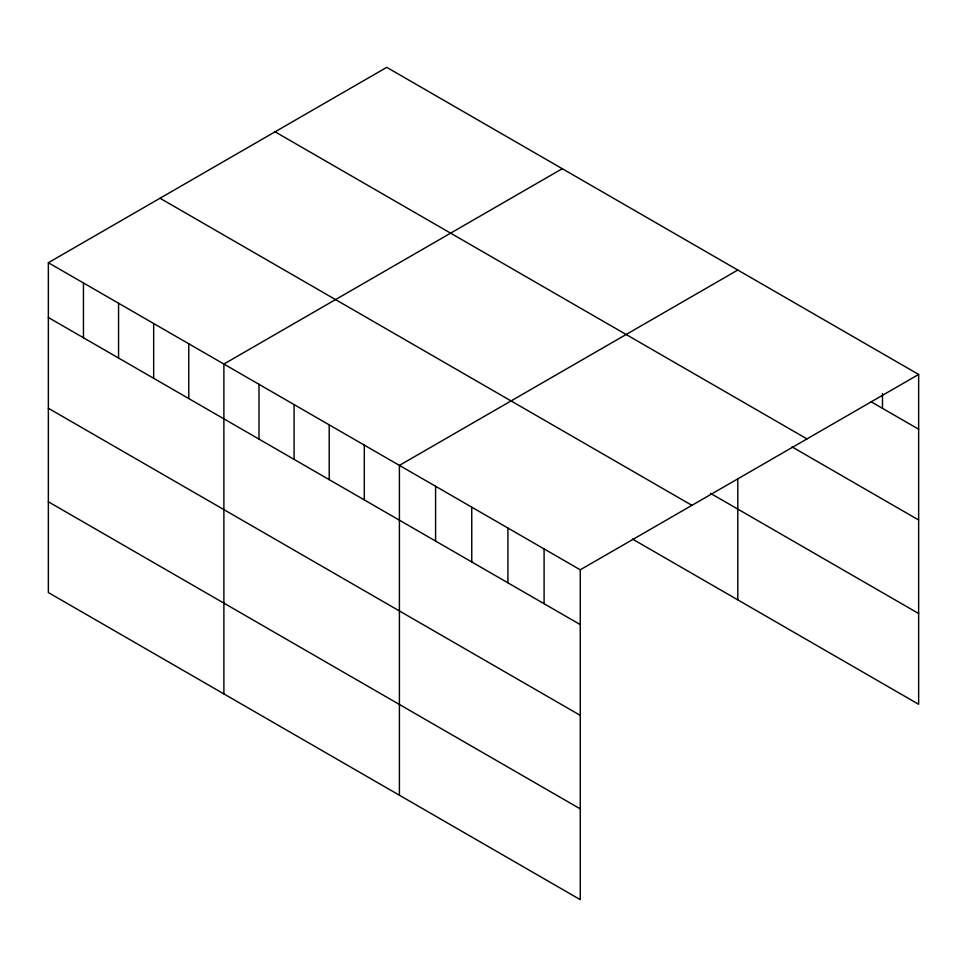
<?xml version="1.0" encoding="UTF-8"?>
<svg xmlns="http://www.w3.org/2000/svg" width="967" height="967" viewBox="0 0 967 967"><rect width="100%" height="100%" fill="white"/><g stroke="black" fill="none" stroke-linecap="round" stroke-linejoin="round"><path stroke-width="1.45" d="M48.35 262.71L580.26 569.805L580.26 899.648L48.35 592.553L48.35 262.71L386.74 67.352L918.65 374.447L918.65 704.29L632.478 539.066M562.274 168.693L223.885 364.051L223.885 693.895M737.797 270.035L399.407 465.393L399.407 795.237M580.26 569.805L918.65 374.447M870.856 401.631L918.65 429.227M275.075 131.814L806.986 438.909M792.058 446.911L918.65 519.992M710.491 493.339L918.65 613.513M160.014 198.247L691.925 505.342M48.35 317.502L580.26 624.597M48.35 408.267L580.26 715.362M48.35 501.788L580.26 808.883M882.484 393.533L882.484 408.34M737.797 478.931L737.797 599.878M544.095 548.93L544.095 603.71M507.917 528.042L507.917 582.823M471.751 507.167L471.751 561.948M435.585 486.28L435.585 541.061M364.305 445.134L364.305 499.915M329.203 424.864L329.203 479.644M294.089 404.593L294.089 459.373M258.987 384.322L258.987 439.103M188.77 343.793L188.77 398.573M153.668 323.522L153.668 378.302M118.566 303.251L118.566 358.032M83.452 282.98L83.452 337.761"/></g></svg>
